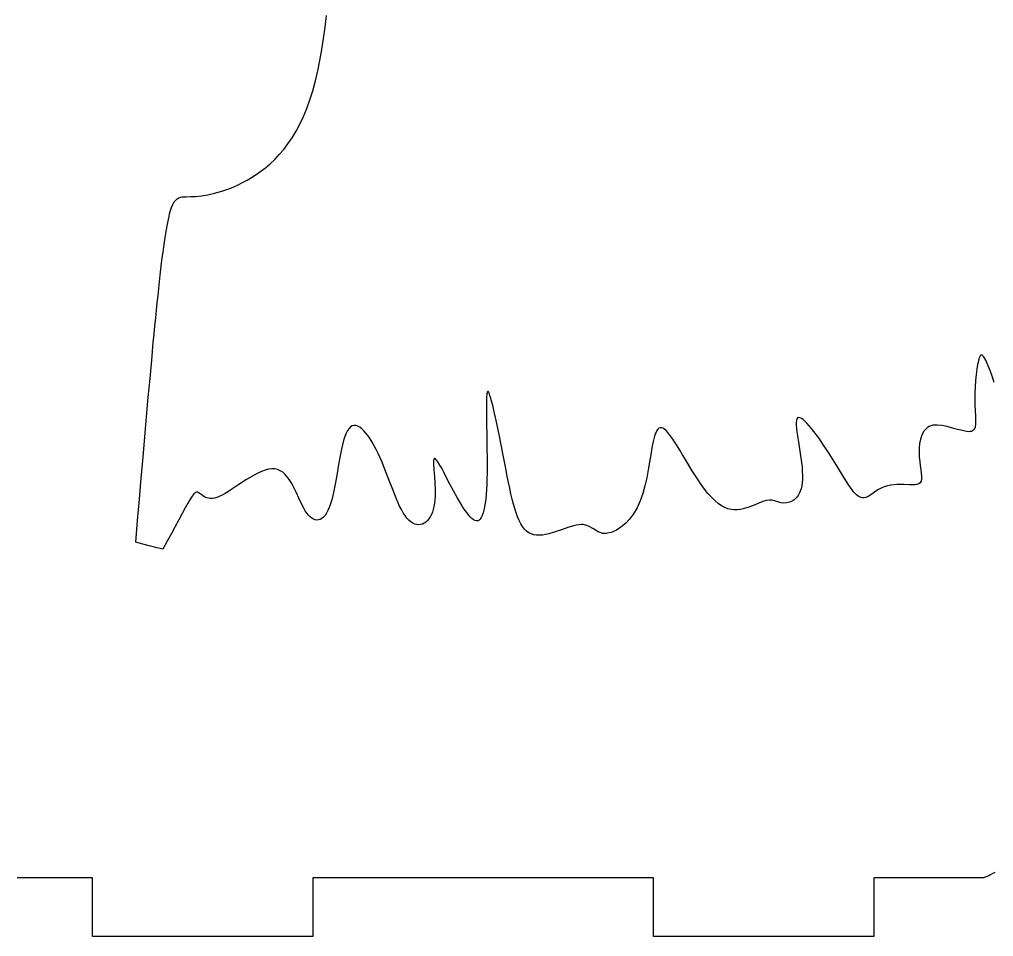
# Model space of a CAD drawing. Header units: millimetres. Extents: x -28 to 873, y 271 to 512.
# Drawn here: x 639.58 to 682.65, y 329.45 to 370 of the extents above; entities that cross this region are included whole.
import ezdxf

# ---------------------------------------------------------------- set-up
doc = ezdxf.new("R2010")
doc.units = ezdxf.units.MM
doc.header["$MEASUREMENT"] = 0
doc.layers.get('0').update_dxf_attribs({"linetype": 'CONTINUOUS', "true_color": 0xffffff})

msp = doc.modelspace()

# ---------------------------------------------------------------- linework, layer by layer
at = {"color": 7, "linetype": 'Continuous', "true_color": 0xffffff}
for points in [[(682.681, 353.955), (682.583, 354.225), (682.494, 354.473), (682.451, 354.587), (682.411, 354.691), (682.372, 354.785), (682.336, 354.87), (682.302, 354.943), (682.269, 355.006), (682.239, 355.06), (682.209, 355.102), (682.182, 355.133), (682.154, 355.154), (682.13, 355.164), (682.105, 355.162), (682.083, 355.151), (682.061, 355.128), (682.04, 355.092), (682.021, 355.047), (682.001, 354.99), (681.982, 354.92), (681.964, 354.839), (681.944, 354.748), (681.912, 354.538), (681.881, 354.298), (681.857, 354.036), (681.837, 353.761), (681.824, 353.482), (681.818, 353.207), (681.821, 352.944), (681.832, 352.7), (681.845, 352.479), (681.855, 352.284), (681.855, 352.117), (681.836, 351.979), (681.795, 351.875), (681.722, 351.807), (681.671, 351.785), (681.611, 351.776), (681.54, 351.774), (681.46, 351.782), (681.273, 351.82), (681.062, 351.875), (680.836, 351.937), (680.604, 351.998), (680.375, 352.045), (680.157, 352.068), (680.058, 352.067), (679.964, 352.055), (679.877, 352.032), (679.799, 352), (679.728, 351.956), (679.665, 351.904), (679.557, 351.776), (679.476, 351.62), (679.416, 351.443), (679.379, 351.249), (679.357, 351.049), (679.354, 350.846), (679.364, 350.646), (679.383, 350.453), (679.408, 350.269), (679.434, 350.097), (679.453, 349.941), (679.466, 349.801), (679.465, 349.683), (679.445, 349.588), (679.405, 349.519), (679.343, 349.471), (679.263, 349.442), (679.169, 349.428), (679.06, 349.424), (678.94, 349.428), (678.675, 349.439), (678.391, 349.436), (678.101, 349.403), (677.958, 349.374), (677.819, 349.333), (677.685, 349.283), (677.557, 349.218), (677.438, 349.142), (677.325, 349.06), (677.216, 348.981), (677.108, 348.912), (677.001, 348.865), (676.892, 348.846), (676.835, 348.851), (676.779, 348.865), (676.718, 348.89), (676.658, 348.929), (676.595, 348.981), (676.53, 349.046), (676.463, 349.122), (676.393, 349.21), (676.322, 349.307), (676.247, 349.415), (676.09, 349.657), (675.922, 349.928), (675.743, 350.222), (675.553, 350.534), (675.35, 350.856), (675.136, 351.183), (674.916, 351.498), (674.806, 351.647), (674.699, 351.787), (674.595, 351.919), (674.494, 352.039), (674.398, 352.145), (674.309, 352.234), (674.226, 352.307), (674.151, 352.361), (674.086, 352.393), (674.031, 352.401), (673.985, 352.387), (673.953, 352.344), (673.933, 352.275), (673.925, 352.179), (673.927, 352.06), (673.936, 351.92), (673.954, 351.763), (673.979, 351.592), (674.006, 351.408), (674.036, 351.215), (674.099, 350.812), (674.156, 350.406), (674.179, 350.208), (674.193, 350.017), (674.201, 349.835), (674.201, 349.668), (674.19, 349.515), (674.17, 349.376), (674.141, 349.252), (674.104, 349.14), (674.06, 349.042), (674.011, 348.956), (673.956, 348.882), (673.896, 348.818), (673.832, 348.765), (673.767, 348.721), (673.633, 348.659), (673.499, 348.626), (673.373, 348.62), (673.26, 348.633), (673.156, 348.657), (672.958, 348.719), (672.853, 348.74), (672.736, 348.747), (672.601, 348.734), (672.445, 348.69), (672.263, 348.615), (672.056, 348.522), (671.829, 348.431), (671.583, 348.357), (671.453, 348.332), (671.32, 348.319), (671.184, 348.319), (671.046, 348.334), (670.904, 348.368), (670.76, 348.422), (670.615, 348.498), (670.467, 348.599), (670.319, 348.726), (670.17, 348.877), (670.02, 349.047), (669.872, 349.236), (669.724, 349.437), (669.58, 349.65), (669.295, 350.094), (669.024, 350.539), (668.896, 350.754), (668.772, 350.96), (668.654, 351.153), (668.541, 351.33), (668.437, 351.488), (668.34, 351.625), (668.251, 351.735), (668.168, 351.821), (668.093, 351.885), (668.025, 351.925), (667.961, 351.945), (667.904, 351.943), (667.854, 351.924), (667.807, 351.885), (667.763, 351.829), (667.724, 351.759), (667.688, 351.673), (667.656, 351.574), (667.625, 351.464), (667.596, 351.34), (667.568, 351.207), (667.542, 351.066), (667.49, 350.758), (667.436, 350.429), (667.378, 350.084), (667.311, 349.731), (667.232, 349.379), (667.139, 349.036), (667.027, 348.711), (666.892, 348.41), (666.734, 348.142), (666.557, 347.91), (666.369, 347.712), (666.171, 347.549), (665.974, 347.422), (665.781, 347.335), (665.599, 347.284), (665.514, 347.273), (665.434, 347.271), (665.36, 347.279), (665.291, 347.297), (665.165, 347.351), (665.044, 347.422), (664.927, 347.5), (664.801, 347.573), (664.661, 347.632), (664.498, 347.666), (664.407, 347.669), (664.307, 347.661), (664.198, 347.642), (664.079, 347.614), (663.824, 347.534), (663.549, 347.437), (663.265, 347.339), (662.977, 347.257), (662.836, 347.226), (662.698, 347.205), (662.565, 347.195), (662.436, 347.198), (662.314, 347.216), (662.199, 347.252), (662.093, 347.305), (661.994, 347.378), (661.903, 347.471), (661.819, 347.58), (661.741, 347.705), (661.668, 347.848), (661.599, 348.007), (661.536, 348.181), (661.476, 348.371), (661.417, 348.574), (661.362, 348.794), (661.307, 349.025), (661.253, 349.27), (661.2, 349.527), (661.146, 349.796), (661.091, 350.078), (661.034, 350.368), (660.975, 350.667), (660.857, 351.272), (660.797, 351.571), (660.738, 351.862), (660.68, 352.141), (660.623, 352.406), (660.568, 352.653), (660.516, 352.877), (660.467, 353.076), (660.421, 353.245), (660.379, 353.381), (660.36, 353.435), (660.342, 353.48), (660.324, 353.514), (660.309, 353.537), (660.295, 353.55), (660.282, 353.552), (660.27, 353.542), (660.26, 353.519), (660.251, 353.487), (660.244, 353.443), (660.238, 353.389), (660.233, 353.326), (660.225, 353.173), (660.221, 352.988), (660.22, 352.775), (660.221, 352.538), (660.225, 352.279), (660.23, 352.005), (660.236, 351.717), (660.247, 351.122), (660.254, 350.524), (660.254, 350.235), (660.252, 349.957), (660.247, 349.694), (660.238, 349.445), (660.226, 349.213), (660.21, 348.997), (660.191, 348.799), (660.168, 348.617), (660.142, 348.453), (660.111, 348.308), (660.077, 348.18), (660.038, 348.072), (659.996, 347.983), (659.95, 347.913), (659.9, 347.864), (659.844, 347.835), (659.786, 347.827), (659.723, 347.84), (659.654, 347.876), (659.583, 347.929), (659.508, 348.002), (659.43, 348.092), (659.35, 348.196), (659.268, 348.311), (659.185, 348.436), (659.1, 348.573), (658.933, 348.86), (658.767, 349.161), (658.611, 349.458), (658.465, 349.738), (658.333, 349.987), (658.275, 350.097), (658.219, 350.198), (658.169, 350.289), (658.122, 350.368), (658.078, 350.437), (658.041, 350.492), (658.005, 350.536), (657.976, 350.567), (657.95, 350.585), (657.929, 350.586), (657.911, 350.575), (657.898, 350.549), (657.89, 350.505), (657.885, 350.446), (657.885, 350.372), (657.89, 350.281), (657.896, 350.177), (657.904, 350.06), (657.914, 349.933), (657.925, 349.798), (657.943, 349.509), (657.955, 349.205), (657.951, 348.901), (657.927, 348.609), (657.875, 348.34), (657.838, 348.22), (657.792, 348.11), (657.738, 348.009), (657.68, 347.921), (657.615, 347.845), (657.545, 347.78), (657.47, 347.729), (657.392, 347.692), (657.311, 347.669), (657.227, 347.66), (657.14, 347.668), (657.054, 347.69), (656.967, 347.729), (656.879, 347.785), (656.791, 347.858), (656.707, 347.95), (656.624, 348.061), (656.542, 348.188), (656.463, 348.331), (656.383, 348.487), (656.307, 348.654), (656.23, 348.833), (656.078, 349.213), (655.923, 349.614), (655.767, 350.022), (655.606, 350.424), (655.439, 350.806), (655.351, 350.984), (655.262, 351.155), (655.173, 351.313), (655.08, 351.46), (654.989, 351.594), (654.896, 351.712), (654.805, 351.815), (654.714, 351.901), (654.625, 351.967), (654.539, 352.015), (654.454, 352.042), (654.371, 352.047), (654.293, 352.029), (654.217, 351.987), (654.147, 351.919), (654.081, 351.824), (654.019, 351.703), (653.962, 351.555), (653.91, 351.386), (653.861, 351.199), (653.814, 350.994), (653.77, 350.778), (653.728, 350.552), (653.687, 350.318), (653.606, 349.844), (653.523, 349.38), (653.479, 349.159), (653.432, 348.95), (653.383, 348.756), (653.331, 348.579), (653.275, 348.423), (653.216, 348.287), (653.153, 348.171), (653.086, 348.074), (653.018, 347.998), (652.948, 347.939), (652.876, 347.898), (652.802, 347.876), (652.729, 347.869), (652.654, 347.881), (652.577, 347.91), (652.503, 347.954), (652.43, 348.012), (652.355, 348.087), (652.283, 348.176), (652.213, 348.28), (652.145, 348.397), (652.079, 348.526), (651.945, 348.805), (651.809, 349.103), (651.663, 349.393), (651.585, 349.533), (651.502, 349.663), (651.414, 349.782), (651.32, 349.887), (651.217, 349.978), (651.108, 350.05), (650.991, 350.1), (650.865, 350.128), (650.728, 350.131), (650.585, 350.11), (650.434, 350.069), (650.276, 350.011), (650.114, 349.936), (649.95, 349.852), (649.615, 349.653), (649.282, 349.439), (648.963, 349.229), (648.814, 349.132), (648.669, 349.046), (648.534, 348.969), (648.409, 348.909), (648.296, 348.865), (648.192, 348.836), (648.097, 348.821), (648.011, 348.82), (647.935, 348.828), (647.865, 348.844), (647.746, 348.896), (647.65, 348.961), (647.569, 349.026), (647.498, 349.077), (647.464, 349.093), (647.429, 349.099), (647.395, 349.096), (647.361, 349.081), (647.325, 349.059), (647.288, 349.023), (647.249, 348.979), (647.208, 348.925), (647.119, 348.787), (647.018, 348.613), (646.905, 348.401), (646.773, 348.154), (646.622, 347.871), (646.466, 347.583), (646.294, 347.27), (646.107, 346.935), (645.908, 346.581), (645.743, 346.62), (645.65, 346.642), (645.546, 346.667), (645.432, 346.696), (645.307, 346.728), (645.031, 346.803), (644.719, 346.889), (644.8, 347.842), (644.88, 348.787), (644.959, 349.722), (645.039, 350.645), (645.117, 351.55), (645.195, 352.435), (645.271, 353.297), (645.348, 354.132), (645.423, 354.938), (645.494, 355.711), (645.53, 356.084), (645.566, 356.448), (645.601, 356.8), (645.635, 357.143), (645.67, 357.475), (645.702, 357.796), (645.736, 358.105), (645.769, 358.402), (645.8, 358.688), (645.83, 358.96), (645.861, 359.218), (645.892, 359.464), (645.923, 359.709), (645.954, 359.94), (645.985, 360.156), (646.014, 360.356), (646.043, 360.543), (646.073, 360.716), (646.102, 360.877), (646.131, 361.025), (646.159, 361.162), (646.188, 361.287), (646.216, 361.401), (646.245, 361.503), (646.274, 361.597), (646.302, 361.682), (646.362, 361.823), (646.422, 361.934), (646.485, 362.016), (646.552, 362.075), (646.622, 362.116), (646.697, 362.138), (646.775, 362.151), (646.95, 362.159), (647.15, 362.166), (647.377, 362.179), (647.628, 362.205), (647.904, 362.249), (648.205, 362.314), (648.53, 362.406), (648.877, 362.53), (649.059, 362.605), (649.248, 362.689), (649.441, 362.785), (649.639, 362.891), (649.841, 363.009), (650.046, 363.141), (650.25, 363.286), (650.455, 363.446), (650.66, 363.622), (650.863, 363.815), (651.063, 364.025), (651.258, 364.254), (651.448, 364.501), (651.632, 364.771), (651.809, 365.06), (651.976, 365.37), (652.135, 365.705), (652.283, 366.064), (652.42, 366.448), (652.545, 366.852), (652.66, 367.28), (652.764, 367.727), (652.859, 368.19), (652.943, 368.669), (653.019, 369.162), (653.088, 369.665), (653.148, 370.18)], [(682.71, 332.277), (682.586, 332.219), (682.481, 332.17), (682.391, 332.128), (682.321, 332.095), (682.271, 332.071), (682.24, 332.056), (682.23, 332.051), (682.217, 332.053), (682.177, 332.053), (682.112, 332.053), (682.022, 332.053), (681.912, 332.053), (681.782, 332.053), (681.634, 332.053), (681.47, 332.053), (681.293, 332.053), (681.101, 332.053), (680.9, 332.053), (680.69, 332.053), (680.25, 332.053), (679.795, 332.053), (679.34, 332.053), (678.899, 332.053), (678.69, 332.053), (678.488, 332.053), (678.296, 332.053), (678.119, 332.053), (677.955, 332.053), (677.807, 332.053), (677.677, 332.053), (677.567, 332.053), (677.477, 332.053), (677.412, 332.053), (677.372, 332.053), (677.357, 332.053), (677.357, 332.045), (677.357, 332.024), (677.357, 331.988), (677.357, 331.941), (677.357, 331.882), (677.357, 331.813), (677.357, 331.647), (677.357, 331.45), (677.357, 331.231), (677.357, 330.995), (677.357, 330.753), (677.357, 330.511), (677.357, 330.275), (677.357, 330.056), (677.357, 329.859), (677.357, 329.694), (677.357, 329.624), (677.357, 329.565), (677.357, 329.518), (677.357, 329.482), (677.357, 329.461), (677.357, 329.453), (677.351, 329.453), (677.329, 329.453), (677.295, 329.453), (677.248, 329.453), (677.188, 329.453), (677.117, 329.453), (677.032, 329.453), (676.938, 329.453), (676.832, 329.453), (676.717, 329.453), (676.592, 329.453), (676.457, 329.453), (676.161, 329.453), (675.834, 329.453), (675.477, 329.453), (675.095, 329.453), (674.692, 329.453), (674.273, 329.453), (673.837, 329.453), (673.392, 329.453), (672.482, 329.453), (671.572, 329.453), (671.127, 329.453), (670.691, 329.453), (670.272, 329.453), (669.869, 329.453), (669.487, 329.453), (669.131, 329.453), (668.803, 329.453), (668.507, 329.453), (668.372, 329.453), (668.247, 329.453), (668.132, 329.453), (668.026, 329.453), (667.932, 329.453), (667.848, 329.453), (667.776, 329.453), (667.716, 329.453), (667.669, 329.453), (667.635, 329.453), (667.614, 329.453), (667.607, 329.453), (667.607, 329.461), (667.607, 329.482), (667.607, 329.518), (667.607, 329.565), (667.607, 329.624), (667.607, 329.694), (667.607, 329.859), (667.607, 330.056), (667.607, 330.275), (667.607, 330.511), (667.607, 330.753), (667.607, 330.995), (667.607, 331.231), (667.607, 331.45), (667.607, 331.647), (667.607, 331.813), (667.607, 331.882), (667.607, 331.941), (667.607, 331.988), (667.607, 332.024), (667.607, 332.045), (667.607, 332.053), (667.602, 332.053), (667.586, 332.053), (667.558, 332.053), (667.523, 332.053), (667.42, 332.053), (667.284, 332.053), (667.113, 332.053), (666.912, 332.053), (666.684, 332.053), (666.431, 332.053), (666.156, 332.053), (665.86, 332.053), (665.55, 332.053), (665.225, 332.053), (664.888, 332.053), (664.544, 332.053), (663.842, 332.053), (663.14, 332.053), (662.795, 332.053), (662.459, 332.053), (662.134, 332.053), (661.824, 332.053), (661.53, 332.053), (661.253, 332.053), (661, 332.053), (660.771, 332.053), (660.571, 332.053), (660.4, 332.053), (660.262, 332.053), (660.16, 332.053), (660.124, 332.053), (660.096, 332.053), (660.08, 332.053), (660.075, 332.053), (660.074, 332.053), (660.057, 332.053), (660.03, 332.053), (659.994, 332.053), (659.892, 332.053), (659.755, 332.053), (659.584, 332.053), (659.385, 332.053), (659.155, 332.053), (658.902, 332.053), (658.627, 332.053), (658.333, 332.053), (658.021, 332.053), (657.696, 332.053), (657.361, 332.053), (657.017, 332.053), (656.315, 332.053), (655.613, 332.053), (655.268, 332.053), (654.934, 332.053), (654.609, 332.053), (654.297, 332.053), (654.003, 332.053), (653.728, 332.053), (653.474, 332.053), (653.245, 332.053), (653.045, 332.053), (652.875, 332.053), (652.737, 332.053), (652.636, 332.053), (652.6, 332.053), (652.573, 332.053), (652.556, 332.053), (652.551, 332.053), (652.551, 332.045), (652.551, 332.024), (652.551, 331.988), (652.551, 331.941), (652.551, 331.882), (652.551, 331.813), (652.551, 331.647), (652.551, 331.45), (652.551, 331.231), (652.551, 330.995), (652.551, 330.753), (652.551, 330.511), (652.551, 330.275), (652.551, 330.056), (652.551, 329.859), (652.551, 329.694), (652.551, 329.624), (652.551, 329.565), (652.551, 329.518), (652.551, 329.482), (652.551, 329.461), (652.551, 329.453), (652.545, 329.453), (652.524, 329.453), (652.49, 329.453), (652.443, 329.453), (652.382, 329.453), (652.311, 329.453), (652.226, 329.453), (652.132, 329.453), (652.027, 329.453), (651.911, 329.453), (651.786, 329.453), (651.651, 329.453), (651.355, 329.453), (651.029, 329.453), (650.671, 329.453), (650.289, 329.453), (649.886, 329.453), (649.467, 329.453), (649.032, 329.453), (648.586, 329.453), (647.676, 329.453), (646.766, 329.453), (646.321, 329.453), (645.886, 329.453), (645.466, 329.453), (645.063, 329.453), (644.682, 329.453), (644.326, 329.453), (643.997, 329.453), (643.702, 329.453), (643.567, 329.453), (643.442, 329.453), (643.326, 329.453), (643.221, 329.453), (643.126, 329.453), (643.042, 329.453), (642.97, 329.453), (642.91, 329.453), (642.863, 329.453), (642.829, 329.453), (642.808, 329.453), (642.801, 329.453), (642.801, 329.461), (642.801, 329.482), (642.801, 329.518), (642.801, 329.565), (642.801, 329.624), (642.801, 329.694), (642.801, 329.859), (642.801, 330.056), (642.801, 330.275), (642.801, 330.511), (642.801, 330.753), (642.801, 330.995), (642.801, 331.231), (642.801, 331.45), (642.801, 331.647), (642.801, 331.813), (642.801, 331.882), (642.801, 331.941), (642.801, 331.988), (642.801, 332.024), (642.801, 332.045), (642.801, 332.053), (642.787, 332.053), (642.746, 332.053), (642.681, 332.053), (642.592, 332.053), (642.481, 332.053), (642.351, 332.053), (642.203, 332.053), (642.039, 332.053), (641.862, 332.053), (641.67, 332.053), (641.469, 332.053), (641.259, 332.053), (640.819, 332.053), (640.364, 332.053), (639.909, 332.053), (639.469, 332.053)]]:
    msp.add_lwpolyline(points, dxfattribs=at)

doc.saveas('drawing.dxf')
